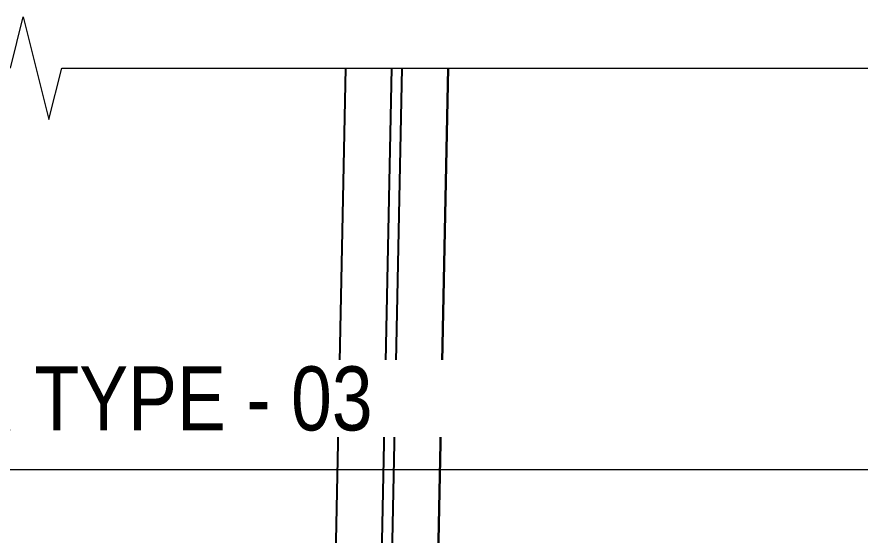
# Model space of a CAD drawing. Header units: metres. Extents: x 0 to 258, y 3 to 25.
# Drawn here: x 216.372 to 218.021, y 23.852 to 24.866 of the extents above; entities that cross this region are included whole.
import ezdxf

# ---------------------------------------------------------------- set-up
doc = ezdxf.new("R2010")
doc.units = ezdxf.units.M
doc.layers.get('Defpoints').update_dxf_attribs({"color": 41})
for name, color, linetype, lineweight in [('A-ANNO-DIMS', 7, 'Continuous', 9), ('A-DETL-GENF', 7, 'Continuous', 9), ('A-GENM', 7, 'Continuous', 35)]:
    doc.layers.add(name, color=color, linetype=linetype, lineweight=lineweight)
doc.styles.add('Arial Narrow_2', font='ARIALN.TTF', dxfattribs={"height": 0.125})
doc.dimstyles.new('Dimension_Standard_O__mm_', dxfattribs={"dimscale": 0.3048, "dimtxt": 0.127929, "dimasz": 0.410105, "dimexe": 0.393701, "dimexo": 0.246063, "dimgap": 0.246063, "dimtad": 1, "dimdec": 0, "dimlfac": 1000, "dimzin": 0, "dimdsep": 46, "dimtxsty": 'Arial Narrow_2', "dimsah": 1, "dimcen": 0.09, "dimaunit": 1, "dimadec": 4, "dimazin": 0, "dimtfac": 1, "dimtdec": 4, "dimtix": 1, "dimtmove": 0, "dimatfit": 3, "dimfxl": 1, "dimtvp": 1, "dimtfill": 1, "dimtolj": 1, "dimtzin": 0, "dimlwd": 18, "dimlwe": 18, "dimarcsym": 2})

# ---------------------------------------------------------------- blocks, each defined once
blk = doc.blocks.new('SCR_B_08_NE_4 - SCR_B_08_NE_4-5607213-DRG-2873172 - ELEVATION - NORTH EAST END')
at = {"layer": 'A-GENM', "color": 254, "lineweight": 25, "true_color": 0xd4d4d4}
for p, q in [((1149.8139, 24.7655), (1149.7842, 23.3171)), ((1149.8742, 23.3152), (1149.9039, 24.7655))]:
    blk.add_line(p, q, dxfattribs=at)
blk = doc.blocks.new('SCR_B_08_NE_5 - SCR_B_08_NE_5-5608051-DRG-2873172 - ELEVATION - NORTH EAST END')
at = {"layer": 'A-GENM', "color": 254, "lineweight": 25, "true_color": 0xd4d4d4}
for p, q in [((1149.9239, 24.7655), (1149.8942, 23.3148)), ((1149.9842, 23.3129), (1150.0139, 24.7655)), ((1150.0139, 24.7655), (1149.9842, 23.3129))]:
    blk.add_line(p, q, dxfattribs=at)
blk = doc.blocks.new('T2DPAA-T2D-C3S-DU-M3D-100304_rvt-35-DRG-2873172 - ELEVATION - NORTH EAST END')
at = {"layer": 'A-GENM', "color": 254, "lineweight": 25, "true_color": 0xd4d4d4}
for name in ['SCR_B_08_NE_4 - SCR_B_08_NE_4-5607213-DRG-2873172 - ELEVATION - NORTH EAST END', 'SCR_B_08_NE_5 - SCR_B_08_NE_5-5608051-DRG-2873172 - ELEVATION - NORTH EAST END']:
    blk.add_blockref(name, (0, 0), dxfattribs=at)
blk = doc.blocks.new('BREAK LINE - INPUT VIEW SCALE_R13 - Std Break-8641131-DRG-2873172 - ELEVATION - NORTH EAST END')
at = {"layer": 'A-DETL-GENF', "color": 252, "true_color": 0x888888}
for p, q in [((1149.1593, 24.7655), (1149.1843, 24.8655)), ((1149.1843, 24.8655), (1149.2343, 24.6655)), ((1149.2343, 24.6655), (1149.2593, 24.7655)), ((1149.2593, 24.7655), (1154.3892, 24.7655))]:
    blk.add_line(p, q, dxfattribs=at)
blk = doc.blocks.new('DIMBLOCK48-DRG-2873172 - ELEVATION - NORTH EAST END')
at = {"layer": 'A-ANNO-DIMS', "color": 0, "lineweight": 18, "transparency": 16777216}
for p, q in [((211.504, 23.5193), (211.504, 24.1011)), ((221.2924, 23.3074), (221.2924, 24.1011)), ((221.1674, 23.9811), (211.629, 23.9811))]:
    blk.add_line(p, q, dxfattribs=at)
at = {"layer": 'A-ANNO-DIMS', "color": 0, "transparency": 16777216}
for points in [[(211.629, 24.0019), (211.629, 23.9602), (211.504, 23.9811)], [(221.1674, 24.0019), (221.1674, 23.9602), (221.2924, 23.9811)]]:
    blk.add_solid(points, dxfattribs=at)
at = {"layer": 'Defpoints', "color": 0, "transparency": 16777216}
for p in [(211.504, 23.9811), (211.504, 23.4443), (221.2924, 23.2324)]:
    blk.add_point(p, dxfattribs=at)
at = {"layer": 'A-ANNO-DIMS', "color": 0, "lineweight": 18, "transparency": 16777216, "insert": (216.3982, 24.1199), "char_height": 0.125, "width": 1.605812, "attachment_point": 5, "style": 'Arial Narrow_2', "bg_fill": 3, "box_fill_scale": 1.1, "bg_fill_color": 256, "bg_fill_true_color": 13158600, "bg_fill_transparency": 0}
blk.add_mtext('\\A1;BARRIER TYPE - 03', dxfattribs=at)

msp = doc.modelspace()

# ---------------------------------------------------------------- block references
at = {"lineweight": 5}
msp.add_blockref('T2DPAA-T2D-C3S-DU-M3D-100304_rvt-35-DRG-2873172 - ELEVATION - NORTH EAST END', (-932.8001, 0), dxfattribs=at)
at = {"layer": 'A-DETL-GENF', "color": 252, "true_color": 0x888888}
msp.add_blockref('BREAK LINE - INPUT VIEW SCALE_R13 - Std Break-8641131-DRG-2873172 - ELEVATION - NORTH EAST END', (-932.8001, 0), dxfattribs=at)

# ---------------------------------------------------------------- next in the draw order: dimensions: what is measured, and where the dimension line sits
at = {"layer": 'A-ANNO-DIMS', "lineweight": 18}
dim = msp.add_linear_dim(base=(211.504, 23.9811), p1=(221.2924, 23.2324), p2=(211.504, 23.4443), text='BARRIER TYPE - 03', dimstyle='Dimension_Standard_O__mm_', override={"dimpost": '<>', "dimfxl": 9.79075}, dxfattribs=at)
dim.commit()
dim.dimension.update_dxf_attribs({"geometry": 'DIMBLOCK48-DRG-2873172 - ELEVATION - NORTH EAST END', "text_midpoint": (216.3982, 24.1199)})

doc.saveas('drawing.dxf')
